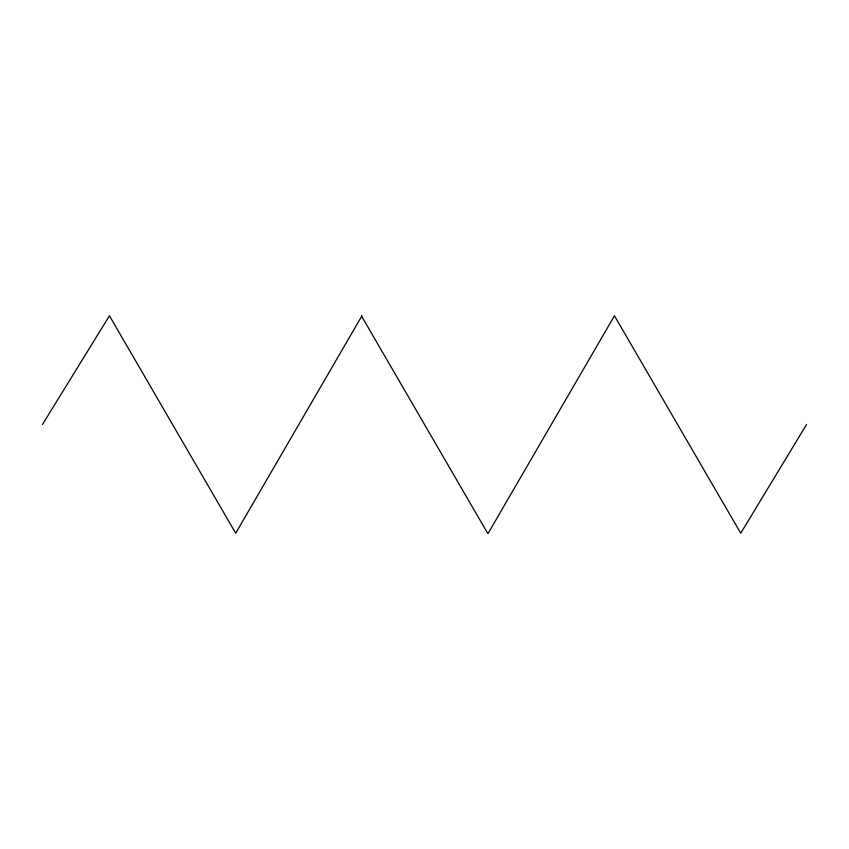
<?xml version="1.0" encoding="UTF-8"?>
<svg xmlns="http://www.w3.org/2000/svg" width="849" height="849" viewBox="0 0 849 849"><rect width="100%" height="100%" fill="white"/><g stroke="black" fill="none" stroke-linecap="round" stroke-linejoin="round"><path stroke-width="1.27" d="M361.961 315.775L235.704 533.225L109.447 315.775L42.45 424.5M488.217 533.225L614.464 315.775L740.721 533.225L806.55 424.5M361.377 315.775L487.623 533.225"/></g></svg>
